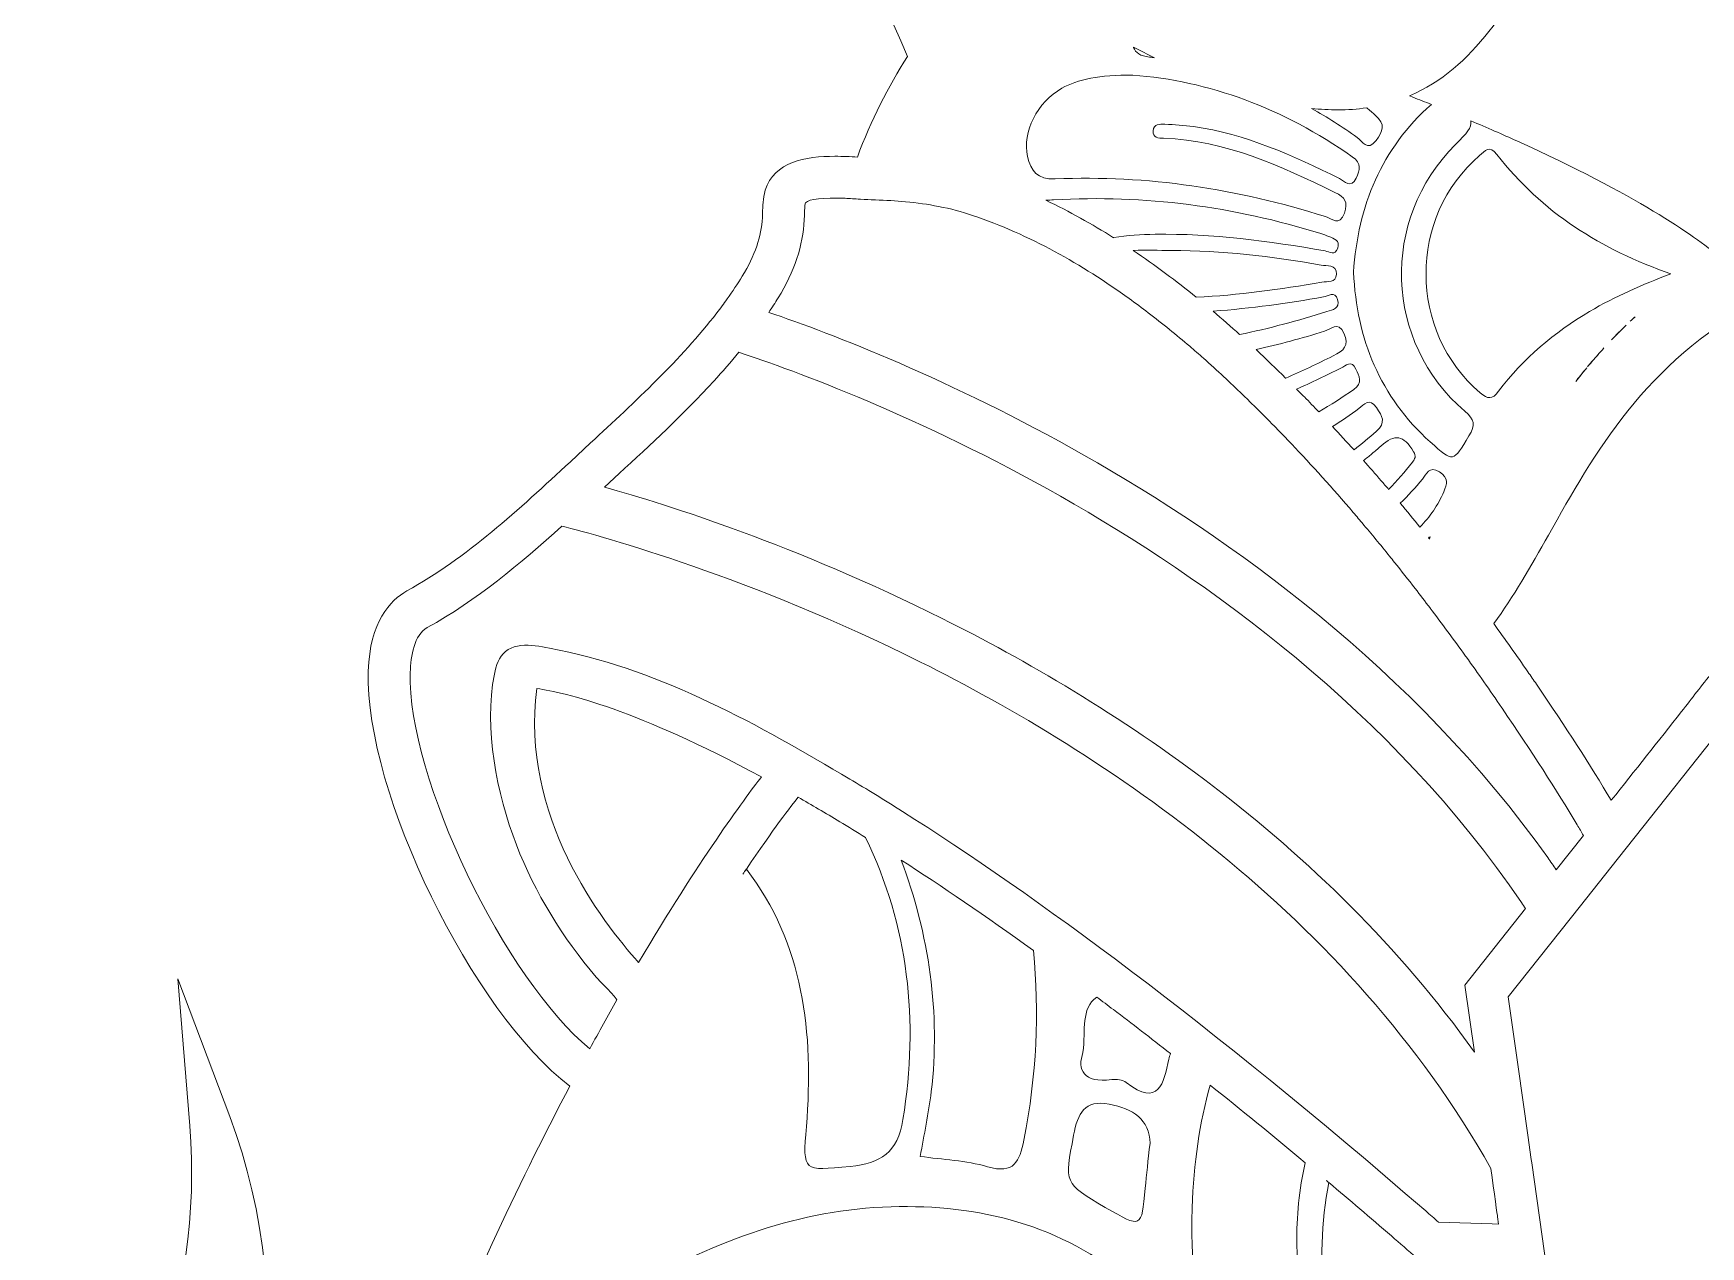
# Model space of a CAD drawing. Extents: x 705 to 8445, y -5934 to -84.
# Drawn here: x 4172.1 to 4508.6, y -1782.9 to -1538 of the extents above; entities that cross this region are included whole.
import ezdxf

# ---------------------------------------------------------------- set-up
doc = ezdxf.new("R2010")
doc.units = 0
doc.header["$MEASUREMENT"] = 0
doc.layers.add('Layer 1', color=7, linetype='Continuous')

# ---------------------------------------------------------------- blocks, each defined once
blk = doc.blocks.new('block 23')
at = {"layer": 'Layer 1', "lineweight": 0}
for points, knots in [([(5277.28, -639.1), (5254.48, -597.14), (5220.79, -557.08), (5179.87, -523.26), (5095.1, -453.22), (4984.49, -393.43), (4859.88, -350.27), (4859.88, -350.27), (4859.88, -350.25), (4859.88, -350.25), (4859.42, -348.29), (4858.85, -346.27), (4858.16, -344.21), (4856.62, -339.66), (4853.95, -333.09), (4848.51, -328.58), (4847.81, -328), (4847.1, -327.47), (4846.36, -327), (4846.36, -327), (4846.36, -327), (4846.35, -327), (4847.88, -308.1), (4844.28, -288.74), (4835.57, -269.33), (4831.12, -259.39), (4823.75, -252.44), (4816.61, -245.72), (4810.88, -240.31), (4805.45, -235.19), (4801.81, -228.82), (4800.72, -226.92), (4799.8, -224.87), (4798.82, -222.69), (4797.56, -219.87), (4796.25, -216.96), (4794.48, -214.13), (4787.43, -202.87), (4775.91, -196.8), (4764.63, -193.55), (4764.63, -193.55), (4763.26, -191.5), (4763.26, -191.5), (4720.83, -126.97), (4656.69, -102.16), (4610.35, -92.73), (4569.47, -84.39), (4535.61, -86.15), (4523.73, -87.19), (4523.69, -87.13), (4523.65, -87.09), (4523.63, -87.06), (4523.63, -87.06), (4523.45, -87.21), (4523.45, -87.21), (4521.87, -87.36), (4520.7, -87.48), (4520, -87.56), (4519.3, -87.48), (4518.13, -87.36), (4516.56, -87.21), (4516.56, -87.21), (4516.37, -87.06), (4516.37, -87.06), (4516.35, -87.09), (4516.31, -87.13), (4516.27, -87.19), (4504.39, -86.15), (4470.53, -84.39), (4429.65, -92.73), (4383.31, -102.16), (4319.17, -126.97), (4276.76, -191.48), (4276.76, -191.48), (4275.38, -193.55), (4275.38, -193.55), (4264.09, -196.8), (4252.57, -202.87), (4245.52, -214.13), (4243.75, -216.96), (4242.44, -219.87), (4241.18, -222.69), (4240.2, -224.87), (4239.28, -226.92), (4238.19, -228.82), (4234.55, -235.19), (4229.12, -240.31), (4223.39, -245.72), (4216.25, -252.44), (4208.88, -259.39), (4204.43, -269.33), (4195.72, -288.74), (4192.12, -308.1), (4193.65, -327), (4193.64, -327), (4193.64, -327), (4193.64, -327), (4192.91, -327.47), (4192.19, -327.99), (4191.49, -328.58), (4186.05, -333.09), (4183.38, -339.65), (4181.84, -344.21), (4181.15, -346.27), (4180.58, -348.29), (4180.12, -350.25), (4180.12, -350.25), (4180.12, -350.27), (4180.12, -350.27), (4055.51, -393.43), (3944.9, -453.22), (3860.13, -523.26), (3819.22, -557.08), (3785.52, -597.14), (3762.72, -639.1), (3736.93, -686.53), (3724.78, -735.81), (3726.61, -785.55), (3728.34, -832.44), (3740.97, -881.24), (3764.18, -930.56), (3796.16, -998.52), (3846.78, -1064.15), (3914.59, -1125.62), (3959.27, -1166.12), (4008.74, -1201.57), (4056.58, -1235.86), (4101.92, -1268.36), (4148.81, -1301.97), (4191.35, -1339.71), (4268.94, -1408.49), (4320.36, -1474.94), (4348.51, -1542.74), (4344.68, -1548.78), (4341.1, -1555.62), (4338.44, -1563.02), (4337.03, -1562.92), (4335.46, -1562.85), (4333.87, -1562.85), (4328, -1562.85), (4321.57, -1563.94), (4319.84, -1569.72), (4319.35, -1571.39), (4319.31, -1572.94), (4319.27, -1574.32), (4319.27, -1574.65), (4319.26, -1574.97), (4319.25, -1575.28), (4319.07, -1578.99), (4317.7, -1582.95), (4315.19, -1587.05), (4314.24, -1588.6), (4313.21, -1590.14), (4312.14, -1591.64), (4311.46, -1592.59), (4310.76, -1593.54), (4310.03, -1594.48), (4302.79, -1603.87), (4293.55, -1612.4), (4284.57, -1620.7), (4284.57, -1620.7), (4280.48, -1624.5), (4280.48, -1624.5), (4270.16, -1634.07), (4259.49, -1643.97), (4247.49, -1650.59), (4244.1, -1652.48), (4239.99, -1656.81), (4239.7, -1666.79), (4238.97, -1691.36), (4260.81, -1735.67), (4280.37, -1750.55), (4261.52, -1786.38), (4239.02, -1837.42), (4219.77, -1904.23), (4194.99, -1990.3), (4180.3, -2085.45), (4176.13, -2187.05), (4172.63, -2272.07), (4176.53, -2361.81), (4187.74, -2455.11), (4183.2, -2458.43), (4178.2, -2461.58), (4172.48, -2464.72), (4146.07, -2479.19), (4117.44, -2484.35), (4091.86, -2479.25), (4057.65, -2472.45), (4030.5, -2452.75), (4011.16, -2420.72), (3974.52, -2360.07), (3973.85, -2265.76), (3992.12, -2203.95), (4011.72, -2137.67), (4050.95, -2071.38), (4115.59, -1995.32), (4120.04, -1990.08), (4124.54, -1984.87), (4129.05, -1979.66), (4153.44, -1951.39), (4178.65, -1922.17), (4196.47, -1888.58), (4220.61, -1843.05), (4226.18, -1794.98), (4211.73, -1756.7), (4211.73, -1756.7), (4201.23, -1728.9), (4201.23, -1728.9), (4201.23, -1728.9), (4203.66, -1758.52), (4203.66, -1758.52), (4206.59, -1794.26), (4191.98, -1826.76), (4179.22, -1847.74), (4159.1, -1880.81), (4130.97, -1908.95), (4103.75, -1936.17), (4092.54, -1947.4), (4080.93, -1959.02), (4070.06, -1970.8), (4005.75, -2040.52), (3959.06, -2104.07), (3927.3, -2165.11), (3884.56, -2247.19), (3869.07, -2325.56), (3881.27, -2398), (3901.01, -2515.4), (4000.35, -2607.87), (4090.03, -2647.42), (4122.26, -2661.63), (4152.31, -2668.81), (4177.87, -2668.81), (4196.42, -2668.81), (4212.6, -2665.03), (4225.52, -2657.4), (4225.52, -2657.42), (4225.52, -2657.42), (4225.52, -2657.42), (4232.39, -2679.36), (4240.21, -2699.79), (4248.89, -2718.56), (4269.15, -2762.32), (4294.96, -2798.69), (4325.6, -2826.65), (4359.33, -2857.45), (4403.39, -2880.64), (4456.58, -2895.59), (4498.92, -2907.49), (4546.09, -2913.71), (4593.63, -2913.71), (4597.09, -2913.71), (4600.56, -2913.68), (4604.02, -2913.61), (4735.27, -2911.1), (4867.15, -2856.35), (4965.85, -2763.41), (5003.5, -2727.95), (5032.68, -2687.49), (5050.23, -2646.4), (5070.52, -2598.94), (5075.69, -2551.02), (5065.64, -2503.97), (5045.77, -2411.09), (4983.25, -2334), (4889.6, -2286.89), (4807.63, -2245.67), (4709.88, -2231.14), (4619.49, -2246.42), (4625.66, -2235.1), (4631.89, -2223.86), (4638.09, -2212.7), (4656.91, -2178.83), (4676.35, -2143.79), (4693.14, -2107.91), (4730.23, -2028.64), (4752.26, -1957.48), (4760.49, -1890.34), (4765.6, -1848.73), (4767.15, -1796.91), (4754.72, -1750.08), (4773.98, -1735.61), (4795.54, -1692.46), (4795.54, -1667.69), (4795.54, -1667.28), (4795.54, -1666.88), (4795.53, -1666.48), (4795.23, -1656.52), (4791.13, -1652.21), (4787.74, -1650.33), (4775.74, -1643.73), (4765.07, -1633.85), (4754.75, -1624.31), (4754.75, -1624.31), (4750.65, -1620.52), (4750.65, -1620.52), (4739.35, -1610.12), (4727.67, -1599.36), (4720.02, -1586.97), (4717.52, -1582.89), (4716.16, -1578.95), (4715.98, -1575.25), (4715.96, -1574.94), (4715.95, -1574.61), (4715.95, -1574.29), (4715.92, -1572.92), (4715.87, -1571.37), (4715.38, -1569.7), (4713.66, -1563.98), (4707.32, -1562.87), (4701.49, -1562.85), (4698.84, -1555.53), (4695.29, -1548.75), (4691.49, -1542.74), (4719.63, -1474.94), (4771.06, -1408.49), (4848.65, -1339.71), (4891.19, -1301.97), (4938.08, -1268.36), (4983.42, -1235.86), (5031.26, -1201.57), (5080.73, -1166.12), (5125.41, -1125.62), (5193.22, -1064.15), (5243.84, -998.52), (5275.82, -930.56), (5299.03, -881.24), (5311.66, -832.45), (5313.39, -785.55), (5315.22, -735.81), (5303.07, -686.53), (5277.28, -639.1)], [0, 0, 0, 0, 1, 1, 1, 2, 2, 2, 3, 3, 3, 4, 4, 4, 5, 5, 5, 6, 6, 6, 7, 7, 7, 8, 8, 8, 9, 9, 9, 10, 10, 10, 11, 11, 11, 12, 12, 12, 13, 13, 13, 14, 14, 14, 15, 15, 15, 16, 16, 16, 17, 17, 17, 18, 18, 18, 19, 19, 19, 20, 20, 20, 21, 21, 21, 22, 22, 22, 23, 23, 23, 24, 24, 24, 25, 25, 25, 26, 26, 26, 27, 27, 27, 28, 28, 28, 29, 29, 29, 30, 30, 30, 31, 31, 31, 32, 32, 32, 33, 33, 33, 34, 34, 34, 35, 35, 35, 36, 36, 36, 37, 37, 37, 38, 38, 38, 39, 39, 39, 40, 40, 40, 41, 41, 41, 42, 42, 42, 43, 43, 43, 44, 44, 44, 45, 45, 45, 46, 46, 46, 47, 47, 47, 48, 48, 48, 49, 49, 49, 50, 50, 50, 51, 51, 51, 52, 52, 52, 53, 53, 53, 54, 54, 54, 55, 55, 55, 56, 56, 56, 57, 57, 57, 58, 58, 58, 59, 59, 59, 60, 60, 60, 61, 61, 61, 62, 62, 62, 63, 63, 63, 64, 64, 64, 65, 65, 65, 66, 66, 66, 67, 67, 67, 68, 68, 68, 69, 69, 69, 70, 70, 70, 71, 71, 71, 72, 72, 72, 73, 73, 73, 74, 74, 74, 75, 75, 75, 76, 76, 76, 77, 77, 77, 78, 78, 78, 79, 79, 79, 80, 80, 80, 81, 81, 81, 82, 82, 82, 83, 83, 83, 84, 84, 84, 85, 85, 85, 86, 86, 86, 87, 87, 87, 88, 88, 88, 89, 89, 89, 90, 90, 90, 91, 91, 91, 92, 92, 92, 93, 93, 93, 94, 94, 94, 95, 95, 95, 96, 96, 96, 97, 97, 97, 98, 98, 98, 99, 99, 99, 100, 100, 100, 101, 101, 101, 102, 102, 102, 103, 103, 103, 104, 104, 104, 105, 105, 105, 106, 106, 106, 107, 107, 107, 108, 108, 108, 109, 109, 109, 110, 110, 110, 110]), ([(4578.12, -1619.3), (4576.78, -1617.08), (4577.01, -1615.98), (4578.96, -1614.31), (4595.25, -1600.36), (4596.07, -1575.66), (4580.88, -1560.52), (4578.45, -1558.08), (4577.57, -1557.15), (4577.75, -1555.68), (4574.45, -1557.08), (4571.35, -1558.44), (4568.43, -1559.76), (4544.47, -1570.59), (4532.67, -1578.9), (4527.68, -1582.98), (4526.06, -1582.06), (4524.38, -1581.16), (4522.64, -1580.31), (4522.64, -1580.31), (4520, -1579.02), (4520, -1579.02), (4520, -1579.02), (4517.36, -1580.31), (4517.36, -1580.31), (4515.62, -1581.16), (4513.94, -1582.06), (4512.32, -1582.98), (4507.33, -1578.9), (4495.53, -1570.59), (4471.57, -1559.76), (4468.65, -1558.44), (4465.55, -1557.08), (4462.25, -1555.68), (4462.43, -1557.15), (4461.55, -1558.08), (4459.12, -1560.52), (4443.93, -1575.66), (4444.75, -1600.36), (4461.04, -1614.31), (4462.99, -1615.98), (4463.22, -1617.08), (4461.88, -1619.3), (4458.68, -1624.61), (4458.77, -1624.74), (4454.06, -1620.51), (4443.89, -1611.39), (4439.26, -1599.73), (4438.56, -1586.25), (4439.49, -1572.83), (4444.2, -1561.29), (4454.28, -1552.39), (4453.07, -1551.9), (4451.83, -1551.41), (4450.57, -1550.92), (4450.57, -1550.92), (4449.93, -1550.67), (4449.93, -1550.67), (4449.92, -1550.67), (4449.89, -1550.66), (4449.88, -1550.66), (4462.92, -1545.11), (4470.24, -1532.18), (4477.91, -1518.53), (4487.12, -1502.13), (4497.51, -1483.64), (4520, -1471.59), (4542.49, -1483.64), (4552.88, -1502.13), (4562.09, -1518.53), (4569.76, -1532.18), (4577.08, -1545.11), (4590.12, -1550.66), (4590.11, -1550.66), (4590.08, -1550.67), (4590.07, -1550.67), (4590.07, -1550.67), (4589.43, -1550.92), (4589.43, -1550.92), (4588.17, -1551.41), (4586.93, -1551.9), (4585.72, -1552.39), (4595.8, -1561.29), (4600.51, -1572.83), (4601.44, -1586.25), (4600.74, -1599.73), (4596.11, -1611.39), (4585.94, -1620.51), (4581.23, -1624.74), (4581.32, -1624.61), (4578.12, -1619.3)], [0, 0, 0, 0, 1, 1, 1, 2, 2, 2, 3, 3, 3, 4, 4, 4, 5, 5, 5, 6, 6, 6, 7, 7, 7, 8, 8, 8, 9, 9, 9, 10, 10, 10, 11, 11, 11, 12, 12, 12, 13, 13, 13, 14, 14, 14, 15, 15, 15, 16, 16, 16, 17, 17, 17, 18, 18, 18, 19, 19, 19, 20, 20, 20, 21, 21, 21, 22, 22, 22, 23, 23, 23, 24, 24, 24, 25, 25, 25, 26, 26, 26, 27, 27, 27, 28, 28, 28, 29, 29, 29, 30, 30, 30, 30]), ([(4398.39, -1542.95), (4398.07, -1542.9), (4397.73, -1542.87), (4397.4, -1542.83), (4395.55, -1542.64), (4394.58, -1541.98), (4394.14, -1540.86), (4394.14, -1540.86), (4394.14, -1540.86), (4394.14, -1540.85), (4395.58, -1541.58), (4397, -1542.28), (4398.39, -1542.95)], [0, 0, 0, 0, 1, 1, 1, 2, 2, 2, 3, 3, 3, 4, 4, 4, 4]), ([(4379.72, -1549.12), (4382.89, -1547.34), (4387.24, -1546.42), (4394.01, -1546.47), (4409.2, -1547.58), (4424.49, -1553.15), (4438.31, -1562.95), (4440.27, -1564.33), (4439.91, -1565.61), (4439.1, -1567.27), (4438.02, -1569.46), (4436.78, -1567.87), (4435.77, -1567.36), (4426.35, -1562.68), (4416.81, -1558.36), (4406.27, -1556.85), (4404.37, -1556.56), (4402.42, -1556.49), (4400.49, -1556.38), (4399.45, -1556.32), (4398.25, -1556.31), (4398.11, -1557.68), (4397.96, -1559.19), (4399.22, -1559.18), (4400.24, -1559.21), (4412.78, -1559.69), (4423.84, -1564.76), (4434.83, -1570.15), (4436.82, -1571.13), (4437.53, -1572.07), (4436.73, -1574.32), (4435.76, -1577.08), (4434.15, -1575.43), (4432.92, -1575.03), (4415.14, -1569.42), (4396.98, -1566.61), (4378.34, -1567.42), (4374.72, -1567.58), (4373.45, -1565.79), (4372.78, -1562.87), (4371.66, -1557.97), (4374.74, -1551.9), (4379.72, -1549.12)], [0, 0, 0, 0, 1, 1, 1, 2, 2, 2, 3, 3, 3, 4, 4, 4, 5, 5, 5, 6, 6, 6, 7, 7, 7, 8, 8, 8, 9, 9, 9, 10, 10, 10, 11, 11, 11, 12, 12, 12, 13, 13, 13, 14, 14, 14, 14]), ([(4443.12, -1559.65), (4441.36, -1561.98), (4440.33, -1559.8), (4439.3, -1559.04), (4436.3, -1556.9), (4433.24, -1554.94), (4430.09, -1553.19), (4431.91, -1553.38), (4433.68, -1553.48), (4435.4, -1553.48), (4437.41, -1553.48), (4439.35, -1553.33), (4441.23, -1553.07), (4441.82, -1553.56), (4442.39, -1554.03), (4442.96, -1554.55), (4445.13, -1556.48), (4444.5, -1557.82), (4443.12, -1559.65)], [0, 0, 0, 0, 1, 1, 1, 2, 2, 2, 3, 3, 3, 4, 4, 4, 5, 5, 5, 6, 6, 6, 6]), ([(4486.22, -1594.18), (4479.12, -1598.43), (4472.85, -1603.63), (4467.85, -1610.26), (4466.53, -1612.03), (4465.68, -1611.87), (4464.14, -1610.57), (4449.62, -1598.31), (4449.54, -1575.01), (4464.03, -1562.71), (4465.12, -1561.79), (4465.99, -1560.45), (4467.53, -1562.46), (4476.57, -1574.21), (4488.59, -1581.68), (4502.6, -1586.56), (4496.9, -1588.78), (4491.39, -1591.09), (4486.22, -1594.18)], [0, 0, 0, 0, 1, 1, 1, 2, 2, 2, 3, 3, 3, 4, 4, 4, 5, 5, 5, 6, 6, 6, 6]), ([(4322.41, -1591.45), (4325.68, -1586.13), (4327.46, -1580.83), (4327.7, -1575.69), (4327.71, -1575.29), (4327.72, -1574.91), (4327.73, -1574.52), (4327.77, -1573.64), (4327.78, -1572.79), (4327.94, -1572.22), (4328.76, -1571.46), (4331.43, -1571.18), (4335.93, -1571.33), (4336.87, -1571.38), (4337.91, -1571.43), (4339.02, -1571.5), (4340.12, -1571.58), (4341.07, -1571.64), (4341.82, -1571.66), (4341.82, -1571.66), (4342.05, -1571.66), (4342.05, -1571.66), (4344.16, -1571.72), (4346.18, -1571.82), (4348.11, -1572.01), (4350.46, -1572.23), (4352.69, -1572.55), (4354.82, -1572.97), (4357.23, -1573.45), (4359.51, -1574.03), (4361.67, -1574.77), (4373.17, -1578.65), (4383.8, -1584.74), (4393.28, -1591.57), (4394.58, -1592.51), (4395.87, -1593.45), (4397.12, -1594.42), (4400.03, -1596.65), (4402.83, -1598.93), (4405.5, -1601.21), (4406.44, -1602.02), (4407.37, -1602.82), (4408.28, -1603.63), (4411.07, -1606.1), (4413.7, -1608.56), (4416.15, -1610.93), (4416.93, -1611.67), (4417.69, -1612.41), (4418.42, -1613.14), (4419.88, -1614.57), (4421.28, -1615.98), (4422.6, -1617.33), (4423.47, -1618.22), (4424.34, -1619.13), (4425.21, -1620.04), (4425.73, -1620.58), (4426.26, -1621.12), (4426.77, -1621.67), (4430.98, -1626.11), (4435.15, -1630.76), (4439.28, -1635.63), (4439.63, -1636.03), (4439.97, -1636.45), (4440.33, -1636.87), (4442.17, -1639.05), (4444.01, -1641.28), (4445.85, -1643.56), (4446.18, -1643.98), (4446.52, -1644.4), (4446.85, -1644.82), (4448.25, -1646.56), (4449.63, -1648.32), (4451.02, -1650.11), (4452.02, -1651.4), (4453.02, -1652.7), (4454.01, -1654.01), (4454.02, -1654.01), (4454.02, -1654.03), (4454.03, -1654.04), (4456.42, -1657.19), (4458.81, -1660.42), (4461.19, -1663.74), (4461.23, -1663.79), (4461.26, -1663.83), (4461.3, -1663.88), (4463.7, -1667.22), (4466.08, -1670.65), (4468.48, -1674.15), (4468.51, -1674.19), (4468.53, -1674.23), (4468.55, -1674.26), (4474.61, -1683.11), (4479.51, -1690.73), (4483.72, -1697.8), (4484.15, -1698.52), (4484.57, -1699.23), (4484.98, -1699.95), (4484.98, -1699.95), (4479.51, -1706.87), (4479.51, -1706.87), (4478.93, -1706.05), (4478.36, -1705.22), (4477.78, -1704.41), (4450.65, -1666.23), (4413.37, -1639.71), (4384.15, -1623.17), (4357.12, -1607.84), (4333.23, -1598.69), (4320.54, -1594.35), (4321.18, -1593.39), (4321.82, -1592.43), (4322.41, -1591.45)], [0, 0, 0, 0, 1, 1, 1, 2, 2, 2, 3, 3, 3, 4, 4, 4, 5, 5, 5, 6, 6, 6, 7, 7, 7, 8, 8, 8, 9, 9, 9, 10, 10, 10, 11, 11, 11, 12, 12, 12, 13, 13, 13, 14, 14, 14, 15, 15, 15, 16, 16, 16, 17, 17, 17, 18, 18, 18, 19, 19, 19, 20, 20, 20, 21, 21, 21, 22, 22, 22, 23, 23, 23, 24, 24, 24, 25, 25, 25, 26, 26, 26, 27, 27, 27, 28, 28, 28, 29, 29, 29, 30, 30, 30, 31, 31, 31, 32, 32, 32, 33, 33, 33, 34, 34, 34, 35, 35, 35, 36, 36, 36, 37, 37, 37, 37]), ([(4376.53, -1571.73), (4377.03, -1571.69), (4377.52, -1571.66), (4378.02, -1571.63), (4396.42, -1570.61), (4414.41, -1572.97), (4431.99, -1578.46), (4432.53, -1578.62), (4433.06, -1578.83), (4433.58, -1579.05), (4434.63, -1579.48), (4435.9, -1579.78), (4435.39, -1581.39), (4434.87, -1582.99), (4433.69, -1582.11), (4432.82, -1581.95), (4421.46, -1579.95), (4410.07, -1578.41), (4398.51, -1578.6), (4395.7, -1578.65), (4392.9, -1578.79), (4390.16, -1579.27), (4390.14, -1579.27), (4390.13, -1579.27), (4390.12, -1579.28), (4385.78, -1576.54), (4381.22, -1573.99), (4376.48, -1571.73), (4376.48, -1571.73), (4376.53, -1571.73), (4376.53, -1571.73)], [0, 0, 0, 0, 1, 1, 1, 2, 2, 2, 3, 3, 3, 4, 4, 4, 5, 5, 5, 6, 6, 6, 7, 7, 7, 8, 8, 8, 9, 9, 9, 10, 10, 10, 10]), ([(4394.11, -1581.84), (4396.67, -1581.81), (4399.25, -1581.84), (4401.81, -1581.84), (4411.97, -1581.88), (4422.04, -1583.03), (4432.02, -1584.82), (4433.15, -1585.02), (4435.17, -1584.55), (4435.12, -1586.64), (4435.08, -1588.45), (4433.27, -1588.07), (4432.19, -1588.26), (4423.77, -1589.73), (4415.33, -1590.88), (4406.82, -1591.31), (4406.82, -1591.31), (4406.81, -1591.31), (4406.81, -1591.31), (4402.81, -1588.06), (4398.57, -1584.86), (4394.08, -1581.84), (4394.08, -1581.84), (4394.09, -1581.84), (4394.11, -1581.84)], [0, 0, 0, 0, 1, 1, 1, 2, 2, 2, 3, 3, 3, 4, 4, 4, 5, 5, 5, 6, 6, 6, 7, 7, 7, 8, 8, 8, 8]), ([(4432.5, -1591.23), (4433.45, -1591.07), (4434.81, -1589.99), (4435.37, -1591.77), (4435.93, -1593.62), (4434.32, -1593.82), (4433.21, -1594.17), (4427.37, -1596.05), (4421.5, -1597.62), (4415.58, -1598.82), (4413.85, -1597.26), (4412.07, -1595.71), (4410.21, -1594.12), (4417.98, -1593.54), (4425.26, -1592.52), (4432.5, -1591.23)], [0, 0, 0, 0, 1, 1, 1, 2, 2, 2, 3, 3, 3, 4, 4, 4, 5, 5, 5, 5]), ([(4534.08, -1679.53), (4531.62, -1676.43), (4529.09, -1673.4), (4526.69, -1670.25), (4525.3, -1668.42), (4523.94, -1666.54), (4522.4, -1664.81), (4521.24, -1663.52), (4519.32, -1661.11), (4517.61, -1660.56), (4516.53, -1660.22), (4511.79, -1666.12), (4511.02, -1667.04), (4508.86, -1669.58), (4506.89, -1672.29), (4504.81, -1674.92), (4500.08, -1680.9), (4495.34, -1686.87), (4490.6, -1692.85), (4486.38, -1685.77), (4481.49, -1678.19), (4475.49, -1669.41), (4474.91, -1668.57), (4474.35, -1667.75), (4473.78, -1666.92), (4471.48, -1663.6), (4469.17, -1660.34), (4466.87, -1657.16), (4470.88, -1651.81), (4474.35, -1645.63), (4477.91, -1639.3), (4487.12, -1622.91), (4497.51, -1604.42), (4520, -1592.37), (4542.49, -1604.42), (4552.88, -1622.91), (4562.09, -1639.3), (4564.91, -1644.3), (4567.66, -1649.21), (4570.68, -1653.69), (4570.13, -1654.43), (4569.57, -1655.18), (4569.02, -1655.95), (4566.48, -1659.41), (4563.95, -1662.96), (4561.42, -1666.61), (4560.85, -1667.43), (4560.29, -1668.26), (4559.72, -1669.08), (4553.66, -1677.94), (4548.73, -1685.56), (4544.48, -1692.67), (4541.01, -1688.29), (4537.55, -1683.91), (4534.08, -1679.53)], [0, 0, 0, 0, 1, 1, 1, 2, 2, 2, 3, 3, 3, 4, 4, 4, 5, 5, 5, 6, 6, 6, 7, 7, 7, 8, 8, 8, 9, 9, 9, 10, 10, 10, 11, 11, 11, 12, 12, 12, 13, 13, 13, 14, 14, 14, 15, 15, 15, 16, 16, 16, 17, 17, 17, 18, 18, 18, 18]), ([(4495.4, -1595.26), (4495.06, -1595.57), (4494.74, -1595.86), (4494.42, -1596.16), (4494.48, -1596.1), (4494.54, -1596.04), (4494.6, -1595.98), (4494.86, -1595.74), (4495.12, -1595.51), (4495.4, -1595.26)], [0, 0, 0, 0, 1, 1, 1, 2, 2, 2, 3, 3, 3, 3]), ([(4432.7, -1598.17), (4433.91, -1597.8), (4435.48, -1595.99), (4436.64, -1598.56), (4437.77, -1601.1), (4436.61, -1602.08), (4434.44, -1603.15), (4431.28, -1604.73), (4428.1, -1606.24), (4424.88, -1607.63), (4424.88, -1607.63), (4424.88, -1607.63), (4424.86, -1607.63), (4422.98, -1605.77), (4421, -1603.85), (4418.9, -1601.86), (4423.53, -1600.83), (4428.13, -1599.59), (4432.7, -1598.17)], [0, 0, 0, 0, 1, 1, 1, 2, 2, 2, 3, 3, 3, 4, 4, 4, 5, 5, 5, 6, 6, 6, 6]), ([(4493.6, -1596.95), (4493.06, -1597.47), (4492.54, -1597.99), (4492.01, -1598.51), (4491.56, -1598.97), (4491.1, -1599.43), (4490.65, -1599.9), (4491, -1599.53), (4491.35, -1599.16), (4491.71, -1598.8), (4491.82, -1598.7), (4491.91, -1598.61), (4492.01, -1598.51), (4492.02, -1598.49), (4492.03, -1598.48), (4492.05, -1598.46), (4492.4, -1598.11), (4492.76, -1597.75), (4493.13, -1597.39), (4493.29, -1597.25), (4493.44, -1597.09), (4493.6, -1596.95)], [0, 0, 0, 0, 1, 1, 1, 2, 2, 2, 3, 3, 3, 4, 4, 4, 5, 5, 5, 6, 6, 6, 7, 7, 7, 7]), ([(4489.13, -1601.53), (4488.61, -1602.1), (4488.1, -1602.69), (4487.6, -1603.26), (4486.98, -1603.96), (4486.38, -1604.67), (4485.78, -1605.37), (4486.26, -1604.79), (4486.75, -1604.22), (4487.26, -1603.63), (4487.37, -1603.51), (4487.48, -1603.39), (4487.6, -1603.26), (4487.98, -1602.81), (4488.38, -1602.35), (4488.8, -1601.89), (4488.91, -1601.77), (4489.03, -1601.65), (4489.13, -1601.53)], [0, 0, 0, 0, 1, 1, 1, 2, 2, 2, 3, 3, 3, 4, 4, 4, 5, 5, 5, 6, 6, 6, 6]), ([(4290.33, -1626.88), (4296.58, -1621.11), (4303.3, -1614.92), (4309.44, -1608.22), (4311.19, -1606.33), (4312.88, -1604.39), (4314.5, -1602.41), (4325.74, -1606.12), (4351.01, -1615.36), (4379.44, -1631.48), (4408.66, -1648.03), (4446.18, -1674.81), (4472.49, -1713.5), (4472.77, -1713.91), (4473.03, -1714.3), (4473.29, -1714.71), (4473.29, -1714.71), (4461.05, -1730.16), (4461.05, -1730.16), (4461.05, -1730.16), (4462.96, -1743.65), (4462.96, -1743.65), (4432.45, -1700.81), (4388.87, -1672.77), (4355.54, -1656.15), (4325.99, -1641.4), (4300.26, -1633.22), (4287.36, -1629.63), (4287.36, -1629.63), (4290.33, -1626.88), (4290.33, -1626.88)], [0, 0, 0, 0, 1, 1, 1, 2, 2, 2, 3, 3, 3, 4, 4, 4, 5, 5, 5, 6, 6, 6, 7, 7, 7, 8, 8, 8, 9, 9, 9, 10, 10, 10, 10]), ([(4436.02, -1605.64), (4437.01, -1605.15), (4438.18, -1603.82), (4439.05, -1605.81), (4439.68, -1607.23), (4440.59, -1608.55), (4438.62, -1609.91), (4436.29, -1611.52), (4433.95, -1613.03), (4431.57, -1614.45), (4430.6, -1613.44), (4429.62, -1612.42), (4428.66, -1611.43), (4428.16, -1610.92), (4427.61, -1610.37), (4427.08, -1609.85), (4430.1, -1608.53), (4433.06, -1607.09), (4436.02, -1605.64)], [0, 0, 0, 0, 1, 1, 1, 2, 2, 2, 3, 3, 3, 4, 4, 4, 5, 5, 5, 6, 6, 6, 6]), ([(4485.65, -1605.54), (4484.89, -1606.47), (4484.16, -1607.39), (4483.43, -1608.32), (4483.73, -1607.93), (4484.02, -1607.54), (4484.33, -1607.16), (4484.76, -1606.63), (4485.19, -1606.09), (4485.65, -1605.54)], [0, 0, 0, 0, 1, 1, 1, 2, 2, 2, 3, 3, 3, 3]), ([(4434.35, -1617.39), (4436.15, -1616.25), (4437.92, -1615.06), (4439.66, -1613.78), (4440.74, -1612.98), (4441.77, -1611.43), (4443.21, -1613.58), (4444.38, -1615.32), (4445.23, -1616.53), (4443.13, -1618.4), (4441.69, -1619.7), (4440.19, -1620.94), (4438.67, -1622.1), (4437.22, -1620.51), (4435.78, -1618.94), (4434.34, -1617.39), (4434.34, -1617.39), (4434.35, -1617.39), (4434.35, -1617.39)], [0, 0, 0, 0, 1, 1, 1, 2, 2, 2, 3, 3, 3, 4, 4, 4, 5, 5, 5, 6, 6, 6, 6]), ([(4442.26, -1622.92), (4442.87, -1622.41), (4443.46, -1621.88), (4444.07, -1621.36), (4446.97, -1618.79), (4448.62, -1619.1), (4450.71, -1622.48), (4451.25, -1623.36), (4450.99, -1623.93), (4450.45, -1624.61), (4448.93, -1626.56), (4447.33, -1628.39), (4445.66, -1630.08), (4445.66, -1630.08), (4445.66, -1630.08), (4445.65, -1630.09), (4445.16, -1629.51), (4444.66, -1628.91), (4444.16, -1628.33), (4442.97, -1626.96), (4441.78, -1625.6), (4440.6, -1624.26), (4441.15, -1623.83), (4441.71, -1623.38), (4442.26, -1622.92)], [0, 0, 0, 0, 1, 1, 1, 2, 2, 2, 3, 3, 3, 4, 4, 4, 5, 5, 5, 6, 6, 6, 7, 7, 7, 8, 8, 8, 8]), ([(4451.98, -1637.71), (4450.67, -1636.07), (4449.35, -1634.47), (4448.02, -1632.89), (4449.57, -1631.33), (4451.05, -1629.71), (4452.48, -1628.01), (4453.29, -1627.05), (4453.77, -1625.24), (4455.91, -1626.55), (4457.88, -1627.74), (4457.42, -1629.01), (4456.79, -1630.55), (4455.63, -1633.33), (4453.97, -1635.66), (4451.98, -1637.71)], [0, 0, 0, 0, 1, 1, 1, 2, 2, 2, 3, 3, 3, 4, 4, 4, 5, 5, 5, 5]), ([(4248.17, -1667.03), (4248.26, -1663.71), (4248.94, -1659.46), (4251.6, -1657.98), (4261.53, -1652.48), (4270.37, -1645.13), (4278.79, -1637.5), (4287.14, -1639.63), (4316.79, -1647.77), (4351.17, -1664.93), (4387.87, -1683.26), (4437.4, -1715.78), (4466.29, -1767.17), (4466.94, -1771.93), (4467.65, -1776.89), (4467.65, -1776.9), (4467.65, -1776.9), (4467.85, -1778.38), (4467.85, -1778.38), (4467.85, -1778.38), (4466.57, -1778.33), (4466.57, -1778.33), (4466.57, -1778.33), (4455.72, -1777.98), (4455.72, -1777.98), (4454.86, -1777.23), (4454, -1776.47), (4453.14, -1775.73), (4408.96, -1737.46), (4374.26, -1712), (4347.5, -1695.08), (4343.82, -1692.74), (4340.27, -1690.57), (4336.88, -1688.55), (4318.85, -1677.82), (4299.05, -1666.69), (4278.2, -1662.56), (4274.98, -1661.92), (4270.26, -1660.51), (4267.38, -1662.82), (4266.03, -1663.89), (4265.47, -1665.67), (4265.14, -1667.37), (4263.02, -1678.41), (4265.61, -1691.45), (4269.58, -1701.81), (4273.32, -1711.56), (4278.96, -1720.59), (4285.71, -1728.54), (4286.04, -1728.92), (4289.98, -1732.97), (4289.89, -1733.14), (4288.11, -1736.27), (4286.29, -1739.56), (4284.4, -1743.01), (4267.42, -1729.1), (4247.53, -1688.26), (4248.17, -1667.03)], [0, 0, 0, 0, 1, 1, 1, 2, 2, 2, 3, 3, 3, 4, 4, 4, 5, 5, 5, 6, 6, 6, 7, 7, 7, 8, 8, 8, 9, 9, 9, 10, 10, 10, 11, 11, 11, 12, 12, 12, 13, 13, 13, 14, 14, 14, 15, 15, 15, 16, 16, 16, 17, 17, 17, 18, 18, 18, 19, 19, 19, 19]), ([(4454.01, -1639.64), (4453.99, -1639.8), (4453.96, -1639.96), (4453.94, -1640.13), (4453.94, -1640.14), (4453.94, -1640.14), (4453.94, -1640.15), (4453.86, -1640.06), (4453.78, -1639.96), (4453.71, -1639.86), (4453.71, -1639.86), (4453.72, -1639.85), (4453.72, -1639.85), (4453.82, -1639.78), (4453.91, -1639.71), (4454.01, -1639.64)], [0, 0, 0, 0, 1, 1, 1, 2, 2, 2, 3, 3, 3, 4, 4, 4, 5, 5, 5, 5]), ([(4294.27, -1725.58), (4286.86, -1717.4), (4270.26, -1695.89), (4273.72, -1670.29), (4279.58, -1671.12), (4293.83, -1674.51), (4319.06, -1688.11), (4315.54, -1692.66), (4306.38, -1705.07), (4294.27, -1725.58)], [0, 0, 0, 0, 1, 1, 1, 2, 2, 2, 3, 3, 3, 3]), ([(4564.32, -1740.26), (4564.32, -1740.26), (4561.64, -1759.27), (4561.64, -1759.27), (4561.64, -1759.27), (4561.29, -1761.73), (4561.29, -1761.73), (4561.29, -1761.73), (4560.77, -1765.38), (4560.77, -1765.38), (4560.77, -1765.38), (4560.78, -1765.38), (4560.78, -1765.38), (4560.78, -1765.38), (4556.56, -1795.28), (4556.56, -1795.28), (4556.56, -1795.28), (4521.69, -1819.02), (4521.69, -1819.02), (4521.69, -1819.02), (4520.39, -1819.9), (4520.39, -1819.9), (4520.39, -1819.9), (4518.34, -1821.3), (4518.34, -1821.3), (4518.34, -1821.3), (4518.11, -1821.45), (4518.11, -1821.45), (4518.11, -1821.45), (4518.14, -1821.48), (4518.14, -1821.48), (4518.14, -1821.48), (4517.29, -1822.22), (4517.29, -1822.22), (4517.29, -1822.22), (4516.85, -1821.83), (4516.85, -1821.83), (4516.85, -1821.83), (4516.44, -1821.49), (4516.44, -1821.49), (4516.44, -1821.49), (4516.43, -1821.49), (4516.43, -1821.49), (4515.72, -1820.83), (4514.99, -1820.16), (4514.27, -1819.52), (4514.27, -1819.52), (4514.12, -1819.41), (4514.12, -1819.41), (4514.12, -1819.41), (4478.67, -1795.28), (4478.67, -1795.28), (4478.67, -1795.28), (4474.54, -1766.01), (4474.54, -1766.01), (4474.54, -1766.01), (4474.46, -1765.38), (4474.46, -1765.38), (4474.46, -1765.38), (4473.76, -1760.47), (4473.76, -1760.47), (4473.76, -1760.47), (4471.81, -1746.66), (4471.81, -1746.66), (4471.81, -1746.66), (4469.82, -1732.54), (4469.82, -1732.54), (4469.82, -1732.54), (4484.41, -1714.12), (4484.41, -1714.12), (4484.41, -1714.12), (4490.54, -1706.38), (4490.54, -1706.38), (4490.54, -1706.38), (4517.61, -1672.2), (4517.61, -1672.2), (4517.61, -1672.2), (4565.41, -1732.54), (4565.41, -1732.54), (4565.41, -1732.54), (4564.32, -1740.26), (4564.32, -1740.26)], [0, 0, 0, 0, 1, 1, 1, 2, 2, 2, 3, 3, 3, 4, 4, 4, 5, 5, 5, 6, 6, 6, 7, 7, 7, 8, 8, 8, 9, 9, 9, 10, 10, 10, 11, 11, 11, 12, 12, 12, 13, 13, 13, 14, 14, 14, 15, 15, 15, 16, 16, 16, 17, 17, 17, 18, 18, 18, 19, 19, 19, 20, 20, 20, 21, 21, 21, 22, 22, 22, 23, 23, 23, 24, 24, 24, 25, 25, 25, 26, 26, 26, 27, 27, 27, 27]), ([(4316.01, -1706.73), (4315.77, -1707.06), (4315.54, -1707.41), (4315.3, -1707.75), (4315.53, -1707.41), (4315.77, -1707.05), (4315.99, -1706.71), (4315.99, -1706.71), (4316.01, -1706.73), (4316.01, -1706.73), (4321.36, -1698.77), (4325.1, -1693.95), (4326.46, -1692.22), (4329.15, -1693.76), (4331.96, -1695.4), (4334.88, -1697.17), (4336.57, -1698.18), (4338.3, -1699.24), (4340.07, -1700.34), (4340.07, -1700.34), (4340.07, -1700.35), (4340.07, -1700.35), (4340.07, -1700.35), (4340.08, -1700.35), (4340.08, -1700.35), (4348.68, -1718.23), (4350.88, -1737.26), (4347.62, -1757.29), (4346.54, -1763.96), (4343.15, -1766.14), (4336.97, -1766.74), (4327.46, -1767.66), (4327.35, -1767.93), (4328.12, -1758.71), (4329.68, -1739.75), (4327.52, -1721.69), (4316.01, -1706.73)], [0, 0, 0, 0, 1, 1, 1, 2, 2, 2, 3, 3, 3, 4, 4, 4, 5, 5, 5, 6, 6, 6, 7, 7, 7, 8, 8, 8, 9, 9, 9, 10, 10, 10, 11, 11, 11, 12, 12, 12, 12]), ([(4347.26, -1704.91), (4355.4, -1710.15), (4364.3, -1716.2), (4373.97, -1723.17), (4375.15, -1735.63), (4374.62, -1748.36), (4372.03, -1761.42), (4371.17, -1765.74), (4370.08, -1768.38), (4364.7, -1766.81), (4360.34, -1765.54), (4355.65, -1765.38), (4351.12, -1764.72), (4351.87, -1760.37), (4352.8, -1756.02), (4353.34, -1751.65), (4355.2, -1736.08), (4352.92, -1719.79), (4347.26, -1704.91)], [0, 0, 0, 0, 1, 1, 1, 2, 2, 2, 3, 3, 3, 4, 4, 4, 5, 5, 5, 6, 6, 6, 6]), ([(4392.67, -1749.81), (4391.96, -1749.26), (4390.7, -1749.1), (4389.76, -1749.22), (4384.02, -1749.97), (4382.76, -1747.22), (4383.96, -1743.72), (4384.51, -1739.01), (4383.5, -1735), (4386.73, -1732.56), (4387.84, -1733.39), (4388.97, -1734.24), (4390.11, -1735.1), (4393.84, -1737.92), (4397.68, -1740.88), (4401.61, -1743.97), (4401.51, -1744.34), (4401.4, -1744.7), (4401.31, -1745.07), (4400.25, -1750.02), (4399.25, -1754.84), (4392.67, -1749.81)], [0, 0, 0, 0, 1, 1, 1, 2, 2, 2, 3, 3, 3, 4, 4, 4, 5, 5, 5, 6, 6, 6, 7, 7, 7, 7]), ([(4397.49, -1762.08), (4397.11, -1765.57), (4396.77, -1768.35), (4396.52, -1771.14), (4395.81, -1779.29), (4395.82, -1779.29), (4388.47, -1775.02), (4380.01, -1770.1), (4380.24, -1770.15), (4382.07, -1760.45), (4382.9, -1756.06), (4384.23, -1753.21), (4389.27, -1754.17), (4394.03, -1755.07), (4397.43, -1757.31), (4397.49, -1762.08)], [0, 0, 0, 0, 1, 1, 1, 2, 2, 2, 3, 3, 3, 4, 4, 4, 5, 5, 5, 5]), ([(4427.14, -1782.43), (4427.64, -1804.43), (4433.98, -1824.13), (4450.45, -1839.56), (4453.76, -1842.65), (4452.76, -1843.64), (4449.48, -1845.23), (4446.4, -1846.71), (4443.24, -1848.31), (4440.7, -1850.53), (4436.52, -1854.17), (4433.91, -1852.65), (4430.84, -1849.04), (4412.69, -1827.67), (4405.25, -1802.66), (4406.01, -1775.08), (4406.26, -1766.11), (4407.54, -1757.89), (4409.64, -1750.33), (4415.78, -1755.24), (4422.17, -1760.45), (4428.8, -1765.99), (4427.64, -1771.38), (4427.02, -1776.84), (4427.14, -1782.43)], [0, 0, 0, 0, 1, 1, 1, 2, 2, 2, 3, 3, 3, 4, 4, 4, 5, 5, 5, 6, 6, 6, 7, 7, 7, 8, 8, 8, 8]), ([(4433.07, -1769.57), (4433.25, -1769.71), (4433.43, -1769.85), (4433.61, -1770.01), (4433.61, -1770.01), (4433.61, -1770.02), (4433.61, -1770.02), (4437.72, -1773.48), (4441.92, -1777.07), (4446.22, -1780.78), (4447.91, -1782.25), (4449.62, -1783.74), (4451.35, -1785.24), (4451.35, -1785.24), (4452.47, -1786.22), (4452.47, -1786.22), (4452.47, -1786.22), (4459.1, -1786.45), (4459.1, -1786.45), (4459.1, -1786.45), (4461.74, -1786.53), (4461.74, -1786.53), (4461.71, -1803.84), (4468.06, -1819.22), (4482.39, -1832.12), (4475.1, -1834.67), (4468.53, -1836.64), (4462.24, -1839.3), (4458.99, -1840.67), (4457.24, -1839.05), (4455.31, -1837.39), (4442.29, -1826.19), (4435.46, -1811.55), (4432.99, -1794.93), (4431.71, -1786.35), (4432.01, -1777.98), (4433.61, -1770.02), (4433.43, -1769.86), (4433.25, -1769.71), (4433.07, -1769.57)], [0, 0, 0, 0, 1, 1, 1, 2, 2, 2, 3, 3, 3, 4, 4, 4, 5, 5, 5, 6, 6, 6, 7, 7, 7, 8, 8, 8, 9, 9, 9, 10, 10, 10, 11, 11, 11, 12, 12, 12, 13, 13, 13, 13]), ([(4260.74, -1826.25), (4267.26, -1809.93), (4278.96, -1799), (4293.83, -1790.74), (4309.85, -1781.85), (4326.77, -1775.41), (4345.21, -1774.89), (4362.97, -1774.37), (4379.61, -1778.5), (4393.66, -1790.31), (4395.79, -1792.09), (4397.08, -1793.9), (4397.54, -1796.74), (4398.59, -1803.23), (4400.11, -1809.64), (4401.63, -1817.03), (4391.29, -1809.56), (4381.06, -1803.8), (4369.26, -1801.17), (4345.86, -1795.97), (4323.63, -1799.49), (4303.59, -1812.17), (4278.28, -1828.18), (4264.27, -1866.58), (4279.95, -1893.79), (4281.95, -1897.26), (4284.4, -1900.48), (4287.12, -1904.53), (4282.63, -1906.19), (4278.45, -1907.61), (4274.39, -1909.3), (4271.07, -1910.7), (4269.51, -1908.56), (4267.88, -1906.5), (4258.58, -1894.79), (4254.9, -1881.08), (4254.41, -1866.48), (4253.95, -1852.72), (4255.53, -1839.33), (4260.74, -1826.25)], [0, 0, 0, 0, 1, 1, 1, 2, 2, 2, 3, 3, 3, 4, 4, 4, 5, 5, 5, 6, 6, 6, 7, 7, 7, 8, 8, 8, 9, 9, 9, 10, 10, 10, 11, 11, 11, 12, 12, 12, 13, 13, 13, 13])]:
    blk.add_open_spline(points, degree=3, knots=knots, dxfattribs=at)

msp = doc.modelspace()

# ---------------------------------------------------------------- block references
at = {"layer": 'Layer 1'}
msp.add_blockref('block 23', (0, 0), dxfattribs=at)

doc.saveas('drawing.dxf')
